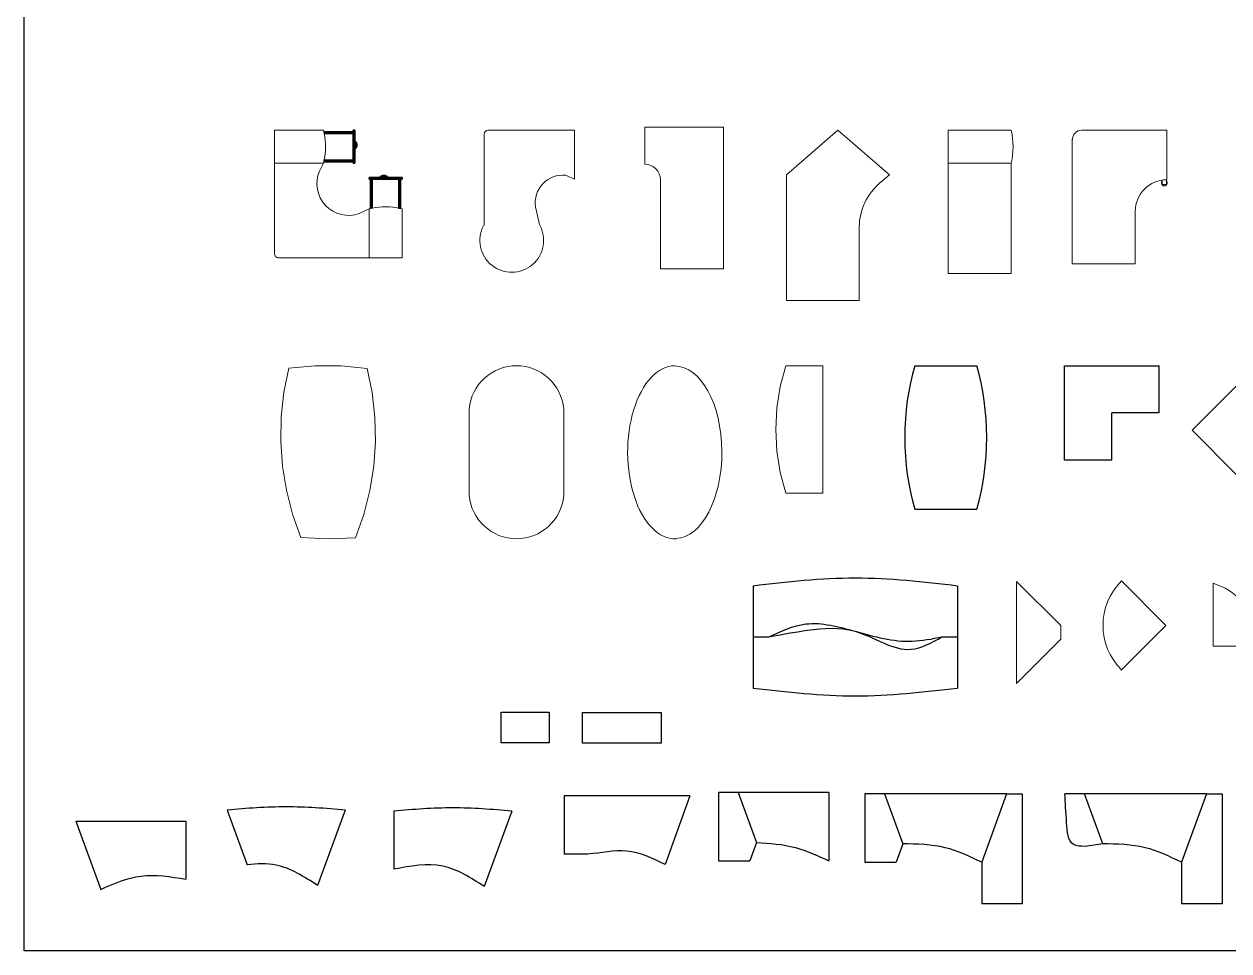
# Model space of a CAD drawing. Header units: millimetres. Extents: x 3103 to 179340, y -10977 to 70536.
# Drawn here: x 67712 to 83024, y 12655 to 24436 of the extents above; entities that cross this region are included whole.
import ezdxf

# ---------------------------------------------------------------- set-up
doc = ezdxf.new("R2010")
doc.units = ezdxf.units.MM
doc.header["$LTSCALE"] = 0.5
doc.layers.add('MEBEL', color=1, linetype='Continuous')
doc.layers.add('Интерьер - Мебель', color=1, linetype='Continuous')
for name, color, linetype, lineweight in [('Интерьер - Мебель_Ном_пера__1', 7, 'Continuous', 13), ('Интерьер - Мебель_Ном_пера__11', 171, 'Continuous', 18), ('Интерьер - Мебель_Ном_пера__7', 7, 'Continuous', 35)]:
    doc.layers.add(name, color=color, linetype=linetype, lineweight=lineweight)
doc.layers.add('Интерьер - Мебель_Ном_пера__2', color=7, linetype='Continuous', lineweight=15, true_color=0x7f7f7f)
doc.layers.add('Интерьер - Мебель_Ном_пера__4', color=7, linetype='Continuous', lineweight=20, true_color=0x029e21)

# ---------------------------------------------------------------- blocks, each defined once
blk = doc.blocks.new('Cab Base Corn-L_32')
at = {"layer": 'MEBEL'}
for p, q in [((0, 0), (0, 1200)), ((0, 1200), (1200, 1200)), ((1200, 600), (1200, 1200)), ((600, 0), (600, 600)), ((1200, 600), (600, 600)), ((600, 0), (0, 0))]:
    blk.add_line(p, q, dxfattribs=at)
blk = doc.blocks.new('4D_DESK 1')
at = {"layer": 'Интерьер - Мебель_Ном_пера__11', "linetype": 'Continuous'}
for p, q in [((-960, 40), (-960, -430)), ((40, 40), (-960, 40)), ((40, -1760), (40, 40)), ((-760, -630), (-760, -630)), ((-760, -630), (-760, -1760)), ((-760, -1760), (40, -1760))]:
    blk.add_line(p, q, dxfattribs=at)
blk.add_arc((-962, -632), 202, 0.5527, 89.4327, dxfattribs=at)
blk = doc.blocks.new('4D_LINKING UNIT 2')
at = {"layer": 'Интерьер - Мебель_Ном_пера__2', "linetype": 'Continuous'}
for p, q in [((0, 0), (-565, 565)), ((-565, -565), (0, 0))]:
    blk.add_line(p, q, dxfattribs=at)
blk.add_arc((0, 0), 799, 135, 225, dxfattribs=at)
blk.add_point((-565, -565), dxfattribs=at)
blk = doc.blocks.new('4D_LINKING UNIT 4')
at = {"layer": 'Интерьер - Мебель_Ном_пера__11', "linetype": 'Continuous'}
for p, q in [((0, 0), (0, 800)), ((371, 562), (370, 561)), ((600, 0), (0, 0)), ((599, 0), (600, 0))]:
    blk.add_line(p, q, dxfattribs=at)
for centre, radius, start, end in [((-225, 41), 792, 41.1679, 73.4879), ((-237, -14), 836, 0.9692, 43.4492)]:
    blk.add_arc(centre, radius, start, end, dxfattribs=at)
blk = doc.blocks.new('linking unit 1 chicago')
at = {"layer": 'Интерьер - Мебель_Ном_пера__4', "linetype": 'Continuous'}
for p, q in [((-562.8, 649.8), (-563, 649.8)), ((-563, 649.8), (-563, -650)), ((0, 87), (-562.8, 649.8)), ((0, 0), (0, 87)), ((0, -87), (0, 0)), ((-563, -650), (0, -87))]:
    blk.add_line(p, q, dxfattribs=at)
blk = doc.blocks.new('meeting table chicago')
at = {"layer": 'Интерьер - Мебель_Ном_пера__4', "linetype": 'Continuous'}
for p, q in [((-531, 622), (569, 622)), ((-528, 622), (-531, 622)), ((569, -578), (-531, -578)), ((571, -578), (569, -578))]:
    blk.add_line(p, q, dxfattribs=at)
for centre, start, end in [((-477, 22), 94.8762, 264.8762), ((518, 22), 275.0941, 85.0941)]:
    blk.add_arc(centre, 602, start, end, dxfattribs=at)
blk = doc.blocks.new('MOZAIK DESK & 2xPEDESTAL 1')
at = {"layer": 'Интерьер - Мебель_Ном_пера__2', "linetype": 'Continuous'}
for p, q in [((-300, 100), (-300, 520)), ((-300, 520), (320, 520)), ((336, 174), (320, 100)), ((-300, 100), (320, 100)), ((-300, -1045), (-300, 100)), ((320, 100), (-300, 100)), ((320, 100), (270, 0)), ((774, -540), (900, -480)), ((776, -539), (774, -540)), ((900, -480), (900, -1100)), ((900, -1100), (900, -480)), ((1246, -464), (1320, -480)), ((1320, -480), (1320, -1100)), ((-300, -1049), (-300, -1045)), ((100, -1100), (-251, -1100)), ((900, -1100), (100, -1100)), ((1320, -1100), (900, -1100))]:
    blk.add_line(p, q, dxfattribs=at)
for centre, radius, start, end in [((-470, 310), 817, 350.4563, 14.8863), ((640, -160), 403, 156.6148, 289.7428), ((1110, -1270), 817, 80.4549, 104.8863), ((-252, -1052), 48, 176.8562, 270.7162)]:
    blk.add_arc(centre, radius, start, end, dxfattribs=at)
at = {"layer": 'Интерьер - Мебель_Ном_пера__7', "linetype": 'Continuous'}
for p, q in [((700, 500), (320, 500)), ((330, 480), (700, 480)), ((720, 520), (700, 520)), ((720, 520), (700, 520)), ((700, 520), (700, 100)), ((720, 100), (720, 520)), ((700, 140), (320, 140)), ((700, 140), (320, 140)), ((700, 140), (320, 140)), ((700, 140), (320, 140)), ((320, 120), (700, 120)), ((700, 100), (720, 100)), ((900, -80), (900, -100)), ((1320, -80), (900, -80)), ((900, -80), (900, -100)), ((900, -100), (1320, -100)), ((920, -100), (920, -480)), ((940, -470), (940, -100)), ((1280, -100), (1280, -480)), ((1280, -100), (1280, -480)), ((1280, -100), (1280, -480)), ((1280, -100), (1280, -480)), ((1300, -480), (1300, -100)), ((1320, -100), (1320, -80))]:
    blk.add_line(p, q, dxfattribs=at)
for centre, radius, start, end in [((677, 332), 67.7, 309.878, 50.09), ((676, 332), 65.6, 311.84, 48.15), ((1088, -123), 67.7, 39.87, 140.09), ((1088, -124), 65.6, 41.84, 138.15)]:
    blk.add_arc(centre, radius, start, end, dxfattribs=at)
blk = doc.blocks.new('MOZAIK DESK & PEDESTAL 1')
at = {"layer": 'Интерьер - Мебель_Ном_пера__2', "linetype": 'Continuous'}
for p, q in [((-400, 100), (-400, 520)), ((-400, 520), (400, 520)), ((-400, 100), (-400, -1300)), ((400, 100), (-400, 100)), ((400, 100), (-400, 100)), ((400, -1300), (400, 100)), ((400, 100), (400, 100)), ((-400, -1300), (400, -1300))]:
    blk.add_line(p, q, dxfattribs=at)
blk.add_arc((-570, 310), 992, 347.7857, 12.2157, dxfattribs=at)
blk = doc.blocks.new('MOZAIK DESK 7')
at = {"layer": 'Интерьер - Мебель_Ном_пера__2', "linetype": 'Continuous'}
for p, q in [((-300, -1000), (-300, 100)), ((-300, 100), (320, 100)), ((320, 100), (273, -15)), ((675, -396), (900, -348)), ((675, -397), (675, -396)), ((-296, -1022), (-300, -1000)), ((-285, -1035), (-296, -1022)), ((-270, -1045), (-285, -1035)), ((-250, -1050), (-270, -1045)), ((906, -1050), (-250, -1050)), ((911, -1058), (906, -1050))]:
    blk.add_line(p, q, dxfattribs=at)
for centre, radius, start, end in [((622, -50), 351, 174.2569, 278.7369), ((1100, -700), 405, 242.2045, 119.6045)]:
    blk.add_arc(centre, radius, start, end, dxfattribs=at)
blk = doc.blocks.new('MOZAIK OVAL TABLE 2')
at = {"layer": 'Интерьер - Мебель_Ном_пера__2', "linetype": 'Continuous'}
for p, q in [((0, 1100), (0, 1097)), ((14, -1097), (14, -1100))]:
    blk.add_line(p, q, dxfattribs=at)
for centre, major_axis, start_param, end_param in [((1, 0), (0, 1100), 0.00193, 3.162721), ((0, 0), (0, 1097), 3.164787, 6.283007)]:
    blk.add_ellipse(centre, major_axis=major_axis, ratio=0.545643, start_param=start_param, end_param=end_param, dxfattribs=at)
blk = doc.blocks.new('MOZAIK LINKING UNIT 6')
at = {"layer": 'Интерьер - Мебель_Ном_пера__2', "linetype": 'Continuous'}
for p, q in [((-840, -200), (-35, 606)), ((36, 605), (35, 606)), ((35, 606), (840, -200)), ((-275, -765), (-840, -200)), ((840, -200), (275, -765)), ((0, -765), (-275, -765)), ((275, -765), (0, -765))]:
    blk.add_line(p, q, dxfattribs=at)
blk.add_arc((0, 570), 50.2, 44.1931, 134.1931, dxfattribs=at)
blk = doc.blocks.new('TWINLINE DESK NR 3')
at = {"layer": 'Интерьер - Мебель_Ном_пера__11', "linetype": 'Continuous'}
for p, q in [((-480, 1009.5), (-480, 1639.5)), ((-480, 1639.5), (600, 1639.5)), ((720, 1519.5), (720, -60)), ((-80, -60), (-80, 609.5)), ((720, -60), (-80, -60))]:
    blk.add_line(p, q, dxfattribs=at)
for centre, radius in [((600, 1519.5), 120), ((-480, 609.5), 400)]:
    blk.add_arc(centre, radius, 0, 90, dxfattribs=at)
for p in [(720, 1519.5), (-480, 1009.5)]:
    blk.add_point(p, dxfattribs=at)
at = {"layer": 'Интерьер - Мебель_Ном_пера__4', "linetype": 'Continuous'}
for p, q in [((-446.7, 1008), (-478.7, 1009.5)), ((-478.7, 1009.5), (-478.7, 950)), ((-478.7, 950), (-421.7, 950)), ((-421.7, 1005), (-446.7, 1008)), ((-421.7, 950), (-421.7, 1005))]:
    blk.add_line(p, q, dxfattribs=at)
blk.add_arc((-450.2, 969), 37, 144, 40, dxfattribs=at)
blk = doc.blocks.new('TWINLINE DESK NR 6')
at = {"layer": 'Интерьер - Мебель_Ном_пера__11', "linetype": 'Continuous'}
for p, q in [((0, 1600), (655, 2165)), ((655, 2165), (1311, 1600)), ((0, 0), (0, 1600)), ((1311, 1600), (1199, 1503)), ((927, 937), (927, 937)), ((927, 937), (927, 0)), ((927, 0), (0, 0))]:
    blk.add_line(p, q, dxfattribs=at)
blk.add_ellipse((1855, 937), major_axis=(928, 0), ratio=0.8627, start_param=2.356194, end_param=3.141593, dxfattribs=at)
blk = doc.blocks.new('Thor Conference Table U')
at = {"layer": 'Интерьер - Мебель_Ном_пера__1', "linetype": 'Continuous'}
for p, q in [((116, 529), (-187, 452)), ((425, 579), (116, 529)), ((738, 601), (425, 579)), ((1051, 596), (738, 601)), ((1362, 562), (1051, 596)), ((1669, 500), (1362, 562)), ((1700, 168), (1669, 500)), ((-483, 348), (-500, 0)), ((-187, 452), (-483, 348)), ((1699, -166), (1700, 168)), ((-500, 0), (-486, -350)), ((1666, -498), (1699, -166)), ((-486, -350), (-191, -453)), ((-191, -453), (113, -530)), ((113, -530), (422, -580)), ((422, -580), (734, -601)), ((734, -601), (1048, -595)), ((1048, -595), (1359, -560)), ((1359, -560), (1666, -498))]:
    blk.add_line(p, q, dxfattribs=at)
blk = doc.blocks.new('Thor Client Table T')
at = {"layer": 'Интерьер - Мебель_Ном_пера__1', "linetype": 'Continuous'}
for p, q in [((-535, 242), (-800, 170)), ((-800, 170), (-800, -300)), ((-264, 285), (-535, 242)), ((10, 299), (-264, 285)), ((284, 285), (10, 299)), ((555, 242), (284, 285)), ((820, 170), (555, 242)), ((820, -300), (820, 170)), ((-800, -300), (820, -300))]:
    blk.add_line(p, q, dxfattribs=at)
blk = doc.blocks.new('stol')
at = {"color": 0, "linetype": 'ByBlock', "lineweight": -2}
for p, q in [((-394, 0), (394, 0)), ((394, -1825), (-394, -1825))]:
    blk.add_line(p, q, dxfattribs=at)
for centre, start_param, end_param in [((-338, -912), 4.160734, 5.264044), ((338, -912), 1.019142, 2.122451)]:
    blk.add_ellipse(centre, major_axis=(0, 1741), ratio=0.493151, start_param=start_param, end_param=end_param, dxfattribs=at)
blk = doc.blocks.new('juhuhuujj')
at = {"layer": 'Интерьер - Мебель', "ltscale": 100}
for p, q in [((161521, 36745), (162671, 36745)), ((161521, 36745), (161521, 35875)), ((162671, 36745), (162440, 36109))]:
    blk.add_line(p, q, dxfattribs=at)
blk.add_spline([(162440, 36109), (161946, 36045), (161521, 35875)], degree=3, dxfattribs=at)
blk = doc.blocks.new('jhfgfddh')
at = {"layer": 'Интерьер - Мебель', "ltscale": 100}
for p, q in [((162671, 37972), (162440, 37336)), ((162671, 37972), (162921, 37972)), ((162921, 37972), (162921, 37102)), ((162440, 37336), (162525, 37102)), ((162921, 37102), (162525, 37102))]:
    blk.add_line(p, q, dxfattribs=at)

msp = doc.modelspace()

# ---------------------------------------------------------------- linework, layer by layer
at = {"layer": 'MEBEL'}
for p, q in [((76976.3, 17296.8), (76976.3, 15996.8)), ((79576.3, 17296.8), (79576.3, 15996.8)), ((76976.3, 16646.8), (77176.3, 16646.8)), ((79376.3, 16646.8), (79576.3, 16646.8)), ((76174.3, 14624.8), (74574.3, 14624.8)), ((74574.3, 14624.8), (74574.3, 13884.8)), ((76174.3, 14624.8), (75857.7, 13754.8)), ((80198.8, 14651.7), (78598.8, 14651.7)), ((80198.8, 14651.7), (79882.2, 13781.7)), ((80198.8, 14651.7), (80398.8, 14651.7)), ((80398.8, 14651.7), (80398.8, 13251.7)), ((81189.7, 14651.7), (80939.7, 14651.7)), ((82739.7, 14651.7), (81189.7, 14651.7)), ((81421.1, 14015.7), (81189.7, 14651.7)), ((82739.7, 14651.7), (82423, 13781.7)), ((82739.7, 14651.7), (82939.7, 14651.7)), ((82939.7, 14651.7), (82939.7, 13251.7)), ((70292.5, 14446.1), (70546.1, 13749.2)), ((71792.5, 14446.1), (71443.1, 13486.1)), ((72410.3, 14433.1), (72410.3, 13693.1)), ((73910.3, 14433.1), (73560.9, 13473.1)), ((68368.8, 14305.8), (69768.8, 14305.8)), ((68368.8, 14305.8), (68685.5, 13435.8)), ((69768.8, 14305.8), (69768.8, 13565.8)), ((81421.1, 14015.7), (81195.5, 13983.2)), ((74824.3, 13884.8), (74574.3, 13884.8)), ((79882.2, 13781.7), (79882.2, 13251.7)), ((82423, 13781.7), (82423, 13251.7)), ((80398.8, 13251.7), (79882.2, 13251.7)), ((82939.7, 13251.7), (82423, 13251.7))]:
    msp.add_line(p, q, dxfattribs=at)
for points in [[(67712.1, 55020.6), (98512.1, 55020.6), (98512.1, 12655), (67712.1, 12655)], [(74386.2, 15301.7), (73776.2, 15301.7), (73776.2, 15691.7), (74386.2, 15691.7)], [(75809.5, 15295.2), (74809.5, 15295.2), (74809.5, 15685.2), (75809.5, 15685.2)]]:
    msp.add_lwpolyline(points, close=True, dxfattribs=at)
for points in [[(76976.3, 17296.8), (78276.3, 17396.8), (79576.3, 17296.8)], [(77176.3, 16646.8), (77648.7, 16810.6), (78273.5, 16717.6), (78998.5, 16591.7), (79376.3, 16646.8)], [(77176.3, 16646.8), (77669.6, 16730.8), (78273.5, 16717.6), (78985.8, 16488.5), (79376.3, 16646.8)], [(76976.3, 15996.8), (78276.3, 15896.8), (79576.3, 15996.8)], [(81195.5, 13983.2), (81049.8, 14008.2), (80961.5, 14282.6), (80939.7, 14651.7)], [(71792.5, 14446.1), (71042.5, 14486.1), (70292.5, 14446.1)], [(73910.3, 14433.1), (73160.3, 14473.1), (72410.3, 14433.1)], [(75857.7, 13754.8), (75372, 13924.8), (74878.1, 13886.8), (74824.3, 13884.8)], [(79882.2, 13781.7), (79418.2, 13966.9), (78880.3, 14015.7)], [(82423, 13781.7), (81959.1, 13966.9), (81421.1, 14015.7)], [(68685.5, 13435.8), (69196.2, 13605.8), (69768.8, 13565.8)], [(73560.9, 13473.1), (73032.9, 13733.1), (72410.3, 13693.1)]]:
    msp.add_spline(points, degree=3, dxfattribs=at)
msp.add_open_spline([(71443.1, 13486.1), (71271.9, 13596.8), (70991.5, 13778.2), (70672.6, 13765.8), (70546.1, 13749.2)], degree=3, knots=[0, 0, 0, 0, 588.5243702, 963.7091459, 963.7091459, 963.7091459, 963.7091459], dxfattribs=at)

# ---------------------------------------------------------------- block references
at = {"layer": 'MEBEL', "linetype": 'Continuous'}
for name, p in [('4D_DESK 1', (76559.3, 23086.7)), ('MOZAIK DESK & 2xPEDESTAL 1', (71196.2, 22566.7)), ('TWINLINE DESK NR 6', (77399.7, 20921.7)), ('MOZAIK DESK & PEDESTAL 1', (79858.5, 22566.7)), ('MOZAIK OVAL TABLE 2', (75982.2, 18993.1)), ('MOZAIK LINKING UNIT 6', (83396.1, 19472.7)), ('linking unit 1 chicago', (80888.8, 16702.9)), ('4D_LINKING UNIT 2', (82223.7, 16792.7)), ('4D_LINKING UNIT 4', (82824, 16527.8))]:
    msp.add_blockref(name, p, dxfattribs=at)
for name, p, rotation in [('MOZAIK DESK 7', (74609.3, 22786.7), 270), ('Thor Conference Table U', (71575.5, 18393.5), 90), ('meeting table chicago', (73992.1, 18973.2), 90), ('Thor Client Table T', (77565, 19272.9), 90)]:
    msp.add_blockref(name, p, dxfattribs=dict(at, rotation=rotation))
at = {"layer": 'MEBEL', "linetype": 'Continuous', "xscale": -1}
msp.add_blockref('TWINLINE DESK NR 3', (81754.1, 21447.2), dxfattribs=at)
at = {"layer": 'MEBEL'}
for name, p in [('stol', (79425.5, 20092.9)), ('Cab Base Corn-L_32', (80936.7, 18892.9))]:
    msp.add_blockref(name, p, dxfattribs=at)
at = {"layer": 'MEBEL', "xscale": -1}
for name, p in [('jhfgfddh', (239460.2, -23301.7)), ('juhuhuujj', (239460.2, -22075.3)), ('jhfgfddh', (241320.1, -23319.8))]:
    msp.add_blockref(name, p, dxfattribs=at)

doc.saveas('drawing.dxf')
